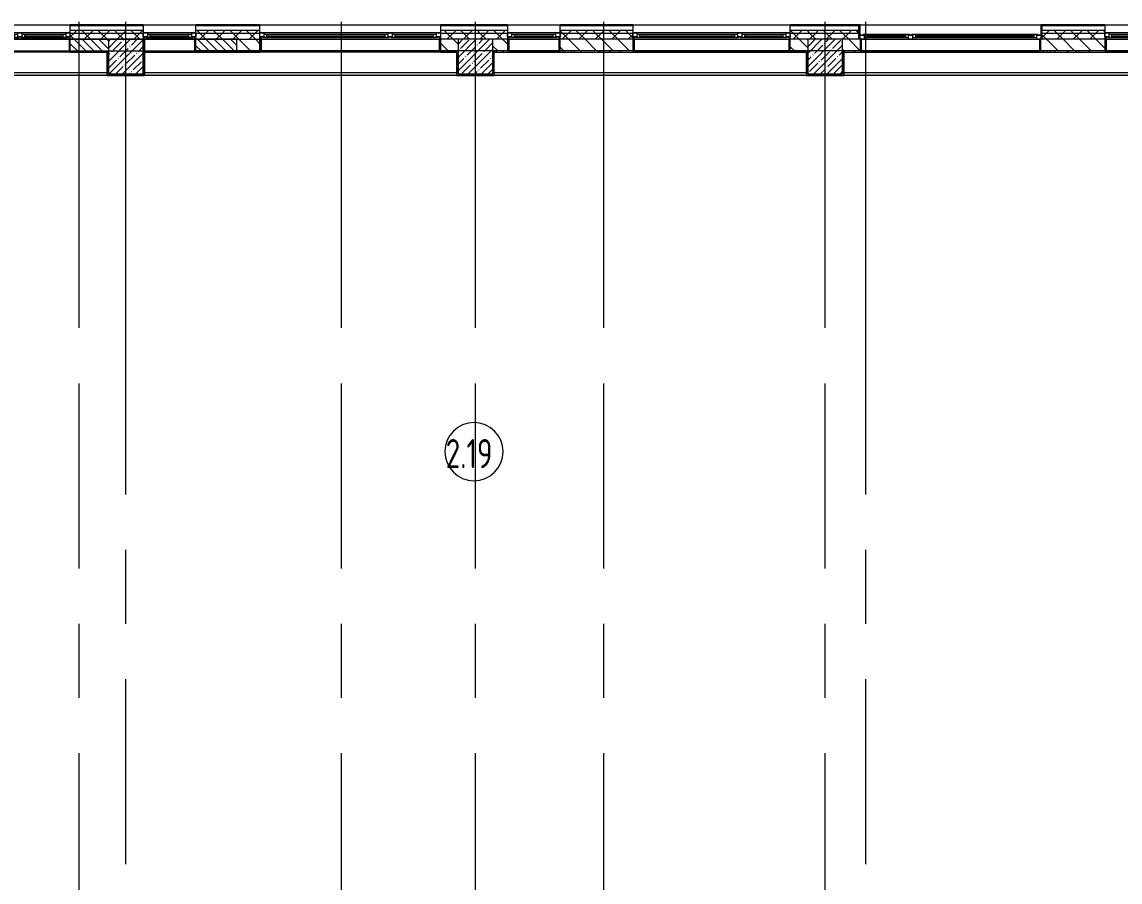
# Model space of a CAD drawing. Header units: millimetres. Extents: x -625 to 415037, y -3642 to 102118.
# Drawn here: x 195449 to 214292, y 12629 to 27397 of the extents above; entities that cross this region are included whole.
import ezdxf

# ---------------------------------------------------------------- set-up
doc = ezdxf.new("R2010")
doc.units = ezdxf.units.MM
doc.linetypes.add('Осевая', pattern=[6350, 1270, -952.5, 3175, -952.5])
for name, color, linetype, lineweight in [('A-AREA-IDEN', 7, 'Continuous', 9), ('A-GLAZ', 7, 'Continuous', 9), ('A-GLAZ-1', 7, 'Continuous', 5), ('A-WALL', 7, 'Continuous', 5), ('I-WALL', 7, 'Continuous', 5), ('S-COLS-1', 7, 'Continuous', 5), ('Оси', 7, 'Continuous', 9), ('Оси-2', 7, 'Осевая', 9)]:
    doc.layers.add(name, color=color, linetype=linetype, lineweight=lineweight)
doc.layers.add('A-AREA-PATT-2', color=7, linetype='Continuous', lineweight=5, true_color=0xcde0ef, transparency=1)
doc.layers.add('A-WALL-1', color=9, linetype='Continuous', lineweight=5, true_color=0x808080)
doc.layers.add('A-WALL-FNSH-1', color=9, linetype='Continuous', lineweight=5, true_color=0x808080)
doc.styles.add('СПДС', font='ГОСТ тип А.ttf', dxfattribs={"width": 0.9})
pattern_1 = [(45, (148772.12, -0.94), (-114.04925, 114.04925), []), (45, (148886.17, -0.94), (-114.04925, 114.04925), [201.612, -40.322, 6.706, -33.617])]
pattern_2 = [(45, (148772.12, -0.94), (-141.42136, 141.42136), []), (135, (148772.12, -0.94), (-141.42136, -141.42136), [])]
pattern_3 = [(0, (148772.123, -0.94), (243.84, 60.96), [20.117, -162.763, 20.117, -162.763, -975.36]), (0, (148772.123, -0.94), (243.84, 60.96), [-365.76, 20.117, -345.643, 20.117, -162.763, -426.72]), (0, (148772.123, -0.94), (243.84, 60.96), [-914.4, 20.117, -101.803, 20.117, -284.683]), (120, (148863.563, 29.54), (-174.71291, 180.691634), [20.117, -162.763, 20.117, -162.763, -975.36]), (120, (148863.563, 29.54), (-174.71291, 180.691634), [-365.76, 20.117, -345.643, 20.117, -162.763, -426.72]), (120, (148863.563, 29.54), (-174.71291, 180.691634), [-914.4, 20.117, -101.803, 20.117, -284.683]), (240, (148894.043, 151.46), (-69.12709, -241.651634), [20.117, -162.763, 20.117, -162.763, -975.36]), (240, (148894.043, 151.46), (-69.12709, -241.651634), [-365.76, 20.117, -345.643, 20.117, -162.763, -426.72]), (240, (148894.043, 151.46), (-69.12709, -241.651634), [-914.4, 20.117, -101.803, 20.117, -284.683])]

# ---------------------------------------------------------------- blocks, each defined once
blk = doc.blocks.new('120_Окно_СКБ_2Ст - 120_Окно_СКБ_2Ст 2700х2500 _мал створка справа_ 2-23206922-Объем проектирования 2 этажа')
at = {"layer": 'A-GLAZ'}
for p, q in [((-1350, -75), (-1350, -5)), ((-1350, -5), (-1280, -5)), ((-1280, -75), (-1350, -75)), ((-1280, -75), (-1300, -75)), ((-1300, -75), (-1300, -85)), ((-1300, -85), (470, -85)), ((470, -85), (-1300, -85)), ((-1280, -5), (-1280, -75)), ((450, -35), (-1280, -35)), ((-1280, -35), (-1280, -75)), ((-1230, -85), (-1230, -35)), ((400, -85), (400, -35)), ((450, -75), (450, -5)), ((450, -5), (520, -5)), ((450, -75), (450, -35)), ((520, -75), (450, -75)), ((470, -75), (450, -75)), ((470, -85), (470, -75)), ((520, -75), (500, -75)), ((500, -75), (500, -85)), ((500, -85), (1300, -85)), ((1300, -85), (500, -85)), ((520, -5), (520, -75)), ((1280, -35), (520, -35)), ((520, -35), (520, -75)), ((570, -85), (570, -35)), ((1230, -85), (1230, -35)), ((1280, -75), (1280, -5)), ((1280, -5), (1350, -5)), ((1280, -75), (1280, -35)), ((1350, -75), (1280, -75)), ((1300, -75), (1280, -75)), ((1300, -85), (1300, -75)), ((1350, -5), (1350, -75))]:
    blk.add_line(p, q, dxfattribs=at)
at = {"layer": 'A-GLAZ-1'}
for p, q in [((1350, -5), (-1350, -5)), ((-1330, -75), (-1302, -75)), ((-1230, -55), (400, -55)), ((400, -65), (-1230, -65)), ((470, -75), (500, -75)), ((570, -55), (1230, -55)), ((1230, -65), (570, -65)), ((1300, -75), (1330, -75))]:
    blk.add_line(p, q, dxfattribs=at)
blk = doc.blocks.new('120_Окно_СКБ_2Ст - 120_Окно_СКБ_2Ст 3100х2500 _мал_створка слева_ 2-19089248-Объем проектирования 2 этажа')
at = {"layer": 'A-GLAZ'}
for p, q in [((-1550, -75), (-1550, -5)), ((-1550, -5), (-1480, -5)), ((-1480, -75), (-1550, -75)), ((-1480, -75), (-1500, -75)), ((-1500, -75), (-1500, -85)), ((-1500, -85), (670, -85)), ((670, -85), (-1500, -85)), ((-1480, -5), (-1480, -75)), ((650, -35), (-1480, -35)), ((-1480, -35), (-1480, -75)), ((-1430, -85), (-1430, -35)), ((600, -85), (600, -35)), ((650, -75), (650, -5)), ((650, -5), (720, -5)), ((650, -75), (650, -35)), ((720, -75), (650, -75)), ((670, -75), (650, -75)), ((670, -85), (670, -75)), ((720, -75), (700, -75)), ((700, -75), (700, -85)), ((700, -85), (1500, -85)), ((1500, -85), (700, -85)), ((720, -5), (720, -75)), ((1480, -35), (720, -35)), ((720, -35), (720, -75)), ((770, -85), (770, -35)), ((1430, -85), (1430, -35)), ((1480, -75), (1480, -5)), ((1480, -5), (1550, -5)), ((1480, -75), (1480, -35)), ((1550, -75), (1480, -75)), ((1500, -75), (1480, -75)), ((1500, -85), (1500, -75)), ((1550, -5), (1550, -75))]:
    blk.add_line(p, q, dxfattribs=at)
at = {"layer": 'A-GLAZ-1'}
for p, q in [((1550, -5), (-1550, -5)), ((-1530, -75), (-1500, -75)), ((-1430, -55), (600, -55)), ((600, -65), (-1430, -65)), ((670, -75), (700, -75)), ((770, -55), (1430, -55)), ((1430, -65), (770, -65)), ((1500, -75), (1530, -75))]:
    blk.add_line(p, q, dxfattribs=at)
blk = doc.blocks.new('120_Окно_СКБ_1Ст - 120_Окно_СКБ_1Ст 900х2500_h_-19906774-Объем проектирования 2 этажа')
at = {"layer": 'A-GLAZ'}
for p, q in [((-450, -75), (-450, -5)), ((-450, -5), (-380, -5)), ((-380, -75), (-450, -75)), ((-380, -75), (-400, -75)), ((-400, -75), (-400, -85)), ((-400, -85), (400, -85)), ((400, -85), (-400, -85)), ((-380, -5), (-380, -75)), ((380, -35), (-380, -35)), ((-380, -35), (-380, -75)), ((-330, -85), (-330, -35)), ((330, -85), (330, -35)), ((380, -75), (380, -5)), ((380, -5), (450, -5)), ((380, -75), (380, -35)), ((450, -75), (380, -75)), ((400, -75), (380, -75)), ((400, -85), (400, -75)), ((450, -5), (450, -75))]:
    blk.add_line(p, q, dxfattribs=at)
at = {"layer": 'A-GLAZ-1'}
for p, q in [((450, -5), (-450, -5)), ((-430, -75), (-400, -75)), ((-330, -55), (330, -55)), ((330, -65), (-330, -65)), ((400, -75), (430, -75))]:
    blk.add_line(p, q, dxfattribs=at)
blk = doc.blocks.new('120_Окно_СКБ_2Ст - 120_Окно_СКБ_2Ст 3100х2500 _мал_створка слева_-22274797-Объем проектирования 2 этажа')
at = {"layer": 'A-GLAZ'}
for p, q in [((-1550, 45), (-1550, 115)), ((-1550, 115), (-1480, 115)), ((-1480, 45), (-1550, 45)), ((-1480, 45), (-1500, 45)), ((-1500, 45), (-1500, 35)), ((-1500, 35), (670, 35)), ((670, 35), (-1500, 35)), ((-1480, 115), (-1480, 45)), ((650, 85), (-1480, 85)), ((-1480, 85), (-1480, 45)), ((-1430, 35), (-1430, 85)), ((600, 35), (600, 85)), ((650, 45), (650, 115)), ((650, 115), (720, 115)), ((650, 45), (650, 85)), ((720, 45), (650, 45)), ((670, 45), (650, 45)), ((670, 35), (670, 45)), ((720, 45), (700, 45)), ((700, 45), (700, 35)), ((700, 35), (1500, 35)), ((1500, 35), (700, 35)), ((720, 115), (720, 45)), ((1480, 85), (720, 85)), ((720, 85), (720, 45)), ((770, 35), (770, 85)), ((1430, 35), (1430, 85)), ((1480, 45), (1480, 115)), ((1480, 115), (1550, 115)), ((1480, 45), (1480, 85)), ((1550, 45), (1480, 45)), ((1500, 45), (1480, 45)), ((1500, 35), (1500, 45)), ((1550, 115), (1550, 45))]:
    blk.add_line(p, q, dxfattribs=at)
at = {"layer": 'A-GLAZ-1'}
for p, q in [((-1550, 45), (-1500, 45)), ((1530, 115), (-1530, 115)), ((-1430, 65), (600, 65)), ((600, 55), (-1430, 55)), ((670, 45), (700, 45)), ((770, 65), (1430, 65)), ((1430, 55), (770, 55)), ((1500, 45), (1550, 45))]:
    blk.add_line(p, q, dxfattribs=at)
blk = doc.blocks.new('Марка_Помещения - Номер-25198446-Объем проектирования 2 этажа')
at = {"layer": 'A-AREA-IDEN'}
for start, end in [(360, 180), (180, 360)]:
    blk.add_arc((0, 0), 2.5, start, end, dxfattribs=at)

msp = doc.modelspace()

# ---------------------------------------------------------------- hatches: boundary and pattern name
at = {"layer": 'A-AREA-PATT-2'}
h = msp.add_hatch(color=256, dxfattribs=at)
h.paths.add_polyline_path([(209568, 26478), (214912, 26479), (214912, 26503), (209553, 26503), (209553, 26478), (209562, 26478)])
h.paths.add_polyline_path([(205727, 26478), (208912, 26480), (208911, 26503), (203553, 26503), (203552, 26479), (205721, 26478)])
h.paths.add_polyline_path([(197553, 26478), (202911, 26479), (202911, 26503), (197553, 26503), (197553, 26479)])
h.paths.add_polyline_path([(194055, 26479), (196912, 26479), (196912, 26504), (191553, 26504), (191553, 26479), (193694, 26479)])
at = {"layer": 'A-WALL'}
h = msp.add_hatch(dxfattribs=at)
h.set_pattern_fill('FP_24', color=256, style=0, pattern_type=2)
h.set_pattern_definition(pattern_2)
h.paths.add_polyline_path([(233083, 27199), (241932, 27199), (241932, 27249), (229122, 27249), (229122, 27199), (232972, 27199)])
h.paths.add_polyline_path([(226462, 27199), (226622, 27199), (226622, 27249), (225112, 27249), (225112, 27199), (226442, 27199)])
h.paths.add_polyline_path([(222281, 27199), (223012, 27199), (223012, 27249), (217632, 27249), (217632, 27199), (221880, 27199)])
h.paths.add_polyline_path([(214032, 27199), (214032, 27249), (212952, 27249), (212952, 27199), (213930, 27199)])
h.paths.add_polyline_path([(214932, 27199), (216732, 27199), (216732, 27249), (214932, 27249)])
h.paths.add_polyline_path([(209812, 27199), (209812, 27249), (208632, 27249), (208632, 27199), (209594, 27199)])
h.paths.add_polyline_path([(203553, 27199), (203782, 27199), (203782, 27249), (202632, 27249), (202632, 27199), (203552, 27199)])
h.paths.add_polyline_path([(204682, 27199), (205932, 27199), (205932, 27249), (204682, 27249)])
h.paths.add_polyline_path([(199476, 27199), (199532, 27199), (199532, 27249), (198432, 27249), (198432, 27199), (199137, 27199)])
h.paths.add_polyline_path([(197532, 27199), (197532, 27199), (197532, 27249), (196279, 27249), (196279, 27199), (197307, 27199)])
h.paths.add_polyline_path([(192971, 27199), (193179, 27199), (193179, 27249), (190782, 27249), (190782, 27199), (191553, 27199)])
h = msp.add_hatch(dxfattribs=at)
h.set_pattern_fill('FP_24', color=256, style=0, pattern_type=2)
h.set_pattern_definition(pattern_2)
h.paths.add_polyline_path([(241394, 27099), (241832, 27099), (241832, 27199), (229122, 27199), (229122, 27099), (240671, 27099)])
h.paths.add_polyline_path([(226022, 27099), (226622, 27099), (226622, 27199), (225112, 27199), (225112, 27099), (225522, 27099)])
h.paths.add_polyline_path([(208932, 27099), (209812, 27099), (209812, 27199), (208632, 27199), (208632, 27099), (208912, 27099)])
h.paths.add_polyline_path([(205633, 27099), (205932, 27099), (205932, 27199), (204682, 27199), (204682, 27099), (205257, 27099)])
h.paths.add_polyline_path([(212952, 27099), (214032, 27099), (214032, 27199), (212952, 27199), (212952, 27169)])
h.paths.add_polyline_path([(214932, 27099), (216732, 27099), (216732, 27199), (214932, 27199), (214932, 27100)])
h.paths.add_polyline_path([(203782, 27099), (203782, 27199), (202632, 27199), (202632, 27099), (203553, 27099)])
h.paths.add_polyline_path([(190932, 27099), (193179, 27099), (193179, 27199), (190832, 27199), (190832, 27099)])
h.paths.add_polyline_path([(196279, 27099), (197532, 27099), (197532, 27199), (196279, 27199), (196279, 27139)])
h.paths.add_polyline_path([(222812, 27099), (223012, 27099), (223012, 27199), (217632, 27199), (217632, 27099), (222603, 27099)])
h.paths.add_polyline_path([(198432, 27099), (199532, 27099), (199532, 27199), (198432, 27199)])
h = msp.add_hatch(dxfattribs=at)
h.set_pattern_fill('FP_2', color=256, style=0, pattern_type=2)
h.set_pattern_definition([(135, (148772.12, -0.94), (-70.71068, -70.71068), [])])
h.paths.add_polyline_path([(191553, 26899), (193179, 26899), (193179, 27099), (191532, 27099), (191532, 26899), (191552, 26899)])
h.paths.add_polyline_path([(199137, 26899), (199137, 27099), (198432, 27099), (198432, 26899), (198753, 26899)])
h.paths.add_polyline_path([(196932, 26899), (196932, 27099), (196279, 27099), (196279, 26899)])
h.paths.add_polyline_path([(197532, 26899), (197532, 26899), (197532, 27099)])
at = {"layer": 'I-WALL'}
h = msp.add_hatch(dxfattribs=at)
h.set_pattern_fill('FP_191', color=256, style=0, pattern_type=2)
h.set_pattern_definition(pattern_3)
h.paths.add_polyline_path([(196279, 26899), (196279, 27139), (196259, 27139), (196259, 26899)])
h = msp.add_hatch(dxfattribs=at)
h.set_pattern_fill('FP_191', color=256, style=0, pattern_type=2)
h.set_pattern_definition(pattern_3)
h.paths.add_polyline_path([(197532, 26899), (197552, 26899), (197552, 27139), (197532, 27139), (197532, 27099)])
h = msp.add_hatch(dxfattribs=at)
h.set_pattern_fill('FP_191', color=256, style=0, pattern_type=2)
h.set_pattern_definition(pattern_3)
h.paths.add_polyline_path([(198412, 26899), (198432, 26899), (198432, 27139), (198412, 27139), (198412, 26902)])
h = msp.add_hatch(dxfattribs=at)
h.set_pattern_fill('FP_191', color=256, style=0, pattern_type=2)
h.set_pattern_definition(pattern_3)
h.paths.add_polyline_path([(199552, 26899), (199552, 27139), (199532, 27139), (199532, 26899)])
h = msp.add_hatch(dxfattribs=at)
h.set_pattern_fill('FP_191', color=256, style=0, pattern_type=2)
h.set_pattern_definition(pattern_3)
h.paths.add_polyline_path([(202632, 26899), (202632, 27139), (202612, 27139), (202612, 26899)])
h = msp.add_hatch(dxfattribs=at)
h.set_pattern_fill('FP_191', color=256, style=0, pattern_type=2)
h.set_pattern_definition(pattern_3)
h.paths.add_polyline_path([(203802, 26899), (203802, 27139), (203782, 27139), (203782, 26899)])
h = msp.add_hatch(dxfattribs=at)
h.set_pattern_fill('FP_191', color=256, style=0, pattern_type=2)
h.set_pattern_definition(pattern_3)
h.paths.add_polyline_path([(204682, 26899), (204682, 27139), (204662, 27139), (204662, 26899)])
h = msp.add_hatch(dxfattribs=at)
h.set_pattern_fill('FP_191', color=256, style=0, pattern_type=2)
h.set_pattern_definition(pattern_3)
h.paths.add_polyline_path([(205952, 26899), (205952, 27139), (205932, 27139), (205932, 26899)])
h = msp.add_hatch(dxfattribs=at)
h.set_pattern_fill('FP_191', color=256, style=0, pattern_type=2)
h.set_pattern_definition(pattern_3)
h.paths.add_polyline_path([(208627, 26899), (208632, 26900), (208632, 27139), (208612, 27139), (208612, 26899)])
h = msp.add_hatch(dxfattribs=at)
h.set_pattern_fill('FP_23', color=256, style=0, pattern_type=2)
h.set_pattern_definition([(135, (148772.12, -0.94), (-141.42136, -141.42136), [])])
h.paths.add_polyline_path([(221669, 26899), (222312, 26899), (222312, 27099), (219582, 27099), (219582, 26899), (221519, 26899)])
h.paths.add_polyline_path([(208632, 26899), (208932, 26899), (208932, 27099), (208632, 27099), (208632, 26900)])
h.paths.add_polyline_path([(205257, 26899), (205932, 26899), (205932, 27099), (204682, 27099), (204682, 26899)])
h.paths.add_polyline_path([(232842, 26899), (232972, 26899), (232972, 27099), (229922, 27099), (229922, 26899), (232798, 26899)])
h.paths.add_polyline_path([(209553, 26899), (209832, 26899), (209832, 27099), (209532, 27099), (209532, 26899), (209552, 26899)])
h.paths.add_polyline_path([(212932, 26899), (214032, 26899), (214032, 27099), (212932, 27099), (212932, 27018)])
h.paths.add_polyline_path([(215532, 26899), (216732, 26899), (216732, 27099), (215532, 27099)])
h.paths.add_polyline_path([(217632, 26899), (219082, 26899), (219082, 27099), (217632, 27099), (217632, 27031)])
h.paths.add_polyline_path([(229401, 26899), (229422, 26899), (229422, 27099), (229122, 27099), (229122, 26899)])
h.paths.add_polyline_path([(203552, 26899), (203782, 26899), (203782, 27099), (203532, 27099), (203532, 26899)])
h.paths.add_polyline_path([(226442, 26899), (226622, 26899), (226622, 27099), (226022, 27099), (226022, 26899), (226362, 26899)])
h.paths.add_polyline_path([(199476, 26899), (199532, 26899), (199532, 27099), (199137, 27099), (199137, 26899)])
h.paths.add_polyline_path([(225522, 26899), (225522, 27099), (225112, 27099), (225112, 26899), (225494, 26899)])
h.paths.add_polyline_path([(202632, 26899), (202932, 26899), (202932, 27099), (202632, 27099), (202632, 27015)])
h.paths.add_polyline_path([(223012, 26899), (223012, 27099), (222812, 27099), (222812, 26899), (222832, 26899)])
h = msp.add_hatch(dxfattribs=at)
h.set_pattern_fill('FP_191', color=256, style=0, pattern_type=2)
h.set_pattern_definition(pattern_3)
h.paths.add_polyline_path([(209852, 26899), (209852, 27099), (209832, 27099), (209832, 26899)])
h = msp.add_hatch(dxfattribs=at)
h.set_pattern_fill('FP_191', color=256, style=0, pattern_type=2)
h.set_pattern_definition(pattern_3)
h.paths.add_polyline_path([(212912, 26899), (212932, 26899), (212932, 27099), (212912, 27099), (212912, 27017)])
h = msp.add_hatch(dxfattribs=at)
h.set_pattern_fill('FP_191', color=256, style=0, pattern_type=2)
h.set_pattern_definition(pattern_3)
h.paths.add_polyline_path([(192971, 26879), (193179, 26879), (193179, 26899), (191552, 26899), (191553, 26879)])
h.paths.add_polyline_path([(196932, 26879), (196932, 26899), (196279, 26899), (196279, 26879)])
h = msp.add_hatch(dxfattribs=at)
h.set_pattern_fill('FP_191', color=256, style=0, pattern_type=2)
h.set_pattern_definition(pattern_3)
h.paths.add_polyline_path([(196932, 26499), (196932, 26879), (196912, 26878), (196912, 26499)])
h = msp.add_hatch(dxfattribs=at)
h.set_pattern_fill('FP_191', color=256, style=0, pattern_type=2)
h.set_pattern_definition(pattern_3)
h.paths.add_polyline_path([(197532, 26484), (197552, 26484), (197552, 26879), (197532, 26879), (197532, 26499)])
h = msp.add_hatch(dxfattribs=at)
h.set_pattern_fill('FP_191', color=256, style=0, pattern_type=2)
h.set_pattern_definition(pattern_3)
h.paths.add_polyline_path([(198432, 26879), (199532, 26879), (199532, 26899), (198432, 26899)])
h.paths.add_polyline_path([(202912, 26879), (202911, 26899), (202632, 26899), (202632, 26879), (202912, 26879)])
h = msp.add_hatch(dxfattribs=at)
h.set_pattern_fill('FP_191', color=256, style=0, pattern_type=2)
h.set_pattern_definition(pattern_3)
h.paths.add_polyline_path([(202912, 26499), (202932, 26499), (202932, 26899), (202912, 26878), (202912, 26500)])
h.paths.add_polyline_path([(202912, 26879), (202932, 26899), (202912, 26899)])
h = msp.add_hatch(dxfattribs=at)
h.set_pattern_fill('FP_191', color=256, style=0, pattern_type=2)
h.set_pattern_definition(pattern_3)
h.paths.add_polyline_path([(205980, 26879), (208912, 26880), (208911, 26899), (203532, 26899), (203532, 26879), (205932, 26879)])
h = msp.add_hatch(dxfattribs=at)
h.set_pattern_fill('FP_191', color=256, style=0, pattern_type=2)
h.set_pattern_definition(pattern_3)
h.paths.add_polyline_path([(203532, 26499), (203552, 26499), (203552, 26879), (203532, 26879), (203532, 26528)])
h = msp.add_hatch(dxfattribs=at)
h.set_pattern_fill('FP_191', color=256, style=0, pattern_type=2)
h.set_pattern_definition(pattern_3)
h.paths.add_polyline_path([(208911, 26479), (208932, 26479), (208932, 26899), (208912, 26878), (208911, 26499)])
h.paths.add_polyline_path([(208912, 26879), (208932, 26899), (208912, 26899), (208912, 26880)])
h = msp.add_hatch(dxfattribs=at)
h.set_pattern_fill('FP_191', color=256, style=0, pattern_type=2)
h.set_pattern_definition(pattern_3)
h.paths.add_polyline_path([(211762, 26879), (214912, 26879), (214912, 26899), (209532, 26899), (209532, 26879), (211039, 26879)])
h = msp.add_hatch(dxfattribs=at)
h.set_pattern_fill('FP_191', color=256, style=0, pattern_type=2)
h.set_pattern_definition(pattern_3)
h.paths.add_polyline_path([(209532, 26479), (209552, 26479), (209552, 26879), (209532, 26879), (209532, 26499)])
h = msp.add_hatch(dxfattribs=at)
h.set_pattern_fill('FP_191', color=256, style=0, pattern_type=2)
h.set_pattern_definition(pattern_3)
h.paths.add_polyline_path([(197519, 26479), (197532, 26479), (197532, 26499), (196912, 26499), (196912, 26479), (197501, 26479)])
h = msp.add_hatch(dxfattribs=at)
h.set_pattern_fill('FP_191', color=256, style=0, pattern_type=2)
h.set_pattern_definition(pattern_3)
h.paths.add_polyline_path([(203532, 26478), (203552, 26479), (203552, 26499), (202912, 26499), (202912, 26479), (203529, 26479)])
h = msp.add_hatch(dxfattribs=at)
h.set_pattern_fill('FP_191', color=256, style=0, pattern_type=2)
h.set_pattern_definition(pattern_3)
h.paths.add_polyline_path([(208932, 26479), (209532, 26479), (209532, 26499), (208932, 26499)])
at = {"layer": 'S-COLS-1'}
h = msp.add_hatch(dxfattribs=at)
h.set_pattern_fill('FP_1', color=256, style=0, pattern_type=2)
h.set_pattern_definition(pattern_1)
h.paths.add_polyline_path([(197307, 26499), (197532, 26499), (197532, 27099), (196932, 27099), (196932, 26499)])
h = msp.add_hatch(dxfattribs=at)
h.set_pattern_fill('FP_1', color=256, style=0, pattern_type=2)
h.set_pattern_definition(pattern_1)
h.paths.add_polyline_path([(203089, 26499), (203532, 26499), (203532, 27099), (202932, 27099), (202932, 26499)])
h = msp.add_hatch(dxfattribs=at)
h.set_pattern_fill('FP_1', color=256, style=0, pattern_type=2)
h.set_pattern_definition(pattern_1)
h.paths.add_polyline_path([(209532, 26499), (209532, 27099), (208932, 27099), (208932, 26499)])

# ---------------------------------------------------------------- linework, layer by layer
at = {"layer": 'A-WALL'}
for p, q in [((193179, 27349), (196279, 27349)), ((197532, 27329), (196279, 27329)), ((197532, 27349), (198432, 27349)), ((199532, 27329), (198432, 27329)), ((199532, 27349), (202632, 27349)), ((203782, 27329), (202632, 27329)), ((203782, 27349), (204682, 27349)), ((205932, 27329), (204682, 27329)), ((205932, 27349), (208632, 27349)), ((209812, 27329), (208632, 27329)), ((209812, 27099), (209812, 27329)), ((209832, 27349), (212932, 27349)), ((212952, 27329), (212952, 27099)), ((214032, 27329), (212952, 27329)), ((214032, 27349), (214932, 27349)), ((197532, 27249), (196279, 27249)), ((197532, 27199), (196279, 27199)), ((199532, 27249), (198432, 27249)), ((199532, 27199), (198432, 27199)), ((203782, 27249), (202632, 27249)), ((203782, 27199), (202632, 27199)), ((205932, 27249), (204682, 27249)), ((205932, 27199), (204682, 27199)), ((209812, 27249), (208632, 27249)), ((209812, 27199), (208632, 27199)), ((214032, 27249), (212952, 27249)), ((214032, 27199), (212952, 27199)), ((196259, 27099), (193199, 27099)), ((197532, 27099), (196279, 27099)), ((196279, 27099), (197532, 27099)), ((198412, 27099), (197552, 27099)), ((199137, 27099), (198432, 27099)), ((198432, 27099), (199532, 27099)), ((199137, 26899), (199137, 27099)), ((203782, 27099), (202632, 27099)), ((205932, 27099), (204682, 27099)), ((209832, 27099), (208632, 27099)), ((214032, 27099), (212932, 27099)), ((202912, 26899), (202632, 26899)), ((203552, 26499), (203552, 26879)), ((208912, 26505), (208912, 26879)), ((202912, 26479), (203526, 26479)), ((203526, 26479), (203526, 26478)), ((203552, 26499), (203553, 26499)), ((208912, 26505), (208911, 26505)), ((208932, 26479), (208932, 26478))]:
    msp.add_line(p, q, dxfattribs=at)
at = {"layer": 'A-WALL-1'}
for p, q in [((196279, 26879), (196279, 27329)), ((197532, 27329), (197532, 26899)), ((198432, 26879), (198432, 27329)), ((199532, 26879), (199532, 27329)), ((202632, 27329), (202632, 26879)), ((203782, 27329), (203782, 26899)), ((204682, 26899), (204682, 27329)), ((205932, 27329), (205932, 26899)), ((208632, 26899), (208632, 27329)), ((214032, 27329), (214032, 26899)), ((196279, 27139), (196259, 27139)), ((196259, 27139), (196259, 26899)), ((197552, 27139), (197532, 27139)), ((198432, 27139), (198412, 27139)), ((198412, 27139), (198412, 26899)), ((199552, 27139), (199532, 27139)), ((202632, 27139), (202612, 27139)), ((202612, 27139), (202612, 26899)), ((203802, 27139), (203782, 27139)), ((204682, 27139), (204662, 27139)), ((204662, 27139), (204662, 26899)), ((205952, 27139), (205932, 27139)), ((208632, 27139), (208612, 27139)), ((208612, 27139), (208612, 26899)), ((214052, 27139), (214032, 27139)), ((209852, 27099), (209832, 27099)), ((209832, 27099), (209832, 26899)), ((212932, 27099), (212912, 27099)), ((212912, 27099), (212912, 26899)), ((212932, 26899), (212932, 27099)), ((196259, 26899), (197552, 26899)), ((196932, 26879), (196912, 26879)), ((196912, 26879), (196912, 26859)), ((196932, 26499), (196932, 26899)), ((197532, 26879), (197532, 26484)), ((197552, 26879), (197532, 26879)), ((197532, 26869), (197532, 26499)), ((197552, 26869), (197532, 26869)), ((197552, 26899), (197552, 26899)), ((198412, 26899), (199137, 26899)), ((199532, 26899), (198432, 26899)), ((198432, 26879), (199532, 26879)), ((199532, 26899), (199552, 26899)), ((199552, 26899), (199552, 26899)), ((202612, 26899), (202632, 26899)), ((202632, 26879), (202912, 26879)), ((214932, 26899), (202912, 26899)), ((202912, 26879), (202912, 26878)), ((202932, 26499), (202932, 26899)), ((203532, 26899), (203532, 26499)), ((203552, 26879), (208632, 26879)), ((203782, 26899), (203802, 26899)), ((203802, 26899), (203802, 26899)), ((204662, 26899), (204682, 26899)), ((205932, 26899), (205952, 26899)), ((205952, 26899), (205952, 26899)), ((208612, 26899), (208632, 26899)), ((208932, 26499), (208932, 26899)), ((209532, 26899), (209532, 26499)), ((209552, 26879), (214912, 26879)), ((209832, 26899), (209852, 26899)), ((209852, 26899), (209852, 26899)), ((212912, 26899), (212932, 26899)), ((214032, 26899), (214052, 26899)), ((214052, 26899), (214052, 26899)), ((196912, 26479), (197532, 26479)), ((197532, 26499), (196932, 26499)), ((197532, 26489), (197552, 26489)), ((197532, 26479), (197532, 26489)), ((197532, 26484), (197552, 26484)), ((203532, 26499), (202932, 26499)), ((203532, 26478), (203552, 26478)), ((203553, 26479), (203553, 26499)), ((208911, 26499), (208911, 26479)), ((208912, 26478), (208932, 26478)), ((209532, 26499), (208932, 26499)), ((208932, 26479), (209552, 26479))]:
    msp.add_line(p, q, dxfattribs=at)
at = {"layer": 'A-WALL-FNSH-1'}
for p, q in [((197532, 27349), (196279, 27349)), ((196279, 27349), (196279, 27329)), ((197532, 27329), (197532, 27349)), ((199532, 27349), (198432, 27349)), ((198432, 27349), (198432, 27329)), ((199532, 27329), (199532, 27349)), ((203782, 27349), (202632, 27349)), ((202632, 27349), (202632, 27329)), ((203782, 27329), (203782, 27349)), ((205932, 27349), (204682, 27349)), ((204682, 27349), (204682, 27329)), ((205932, 27329), (205932, 27349)), ((209832, 27349), (208632, 27349)), ((208632, 27349), (208632, 27329)), ((209832, 27099), (209832, 27349)), ((214032, 27349), (212932, 27349)), ((212932, 27349), (212932, 27099)), ((214032, 27329), (214032, 27349)), ((196259, 27139), (196258, 27139)), ((196258, 27139), (196258, 26899)), ((197553, 27139), (197552, 27139)), ((197552, 27139), (197552, 26899)), ((197553, 26899), (197553, 27139)), ((198412, 27139), (198411, 27139)), ((198411, 27139), (198411, 26899)), ((199553, 27139), (199552, 27139)), ((199552, 27139), (199552, 26899)), ((199553, 26899), (199553, 27139)), ((202612, 27139), (202611, 27139)), ((202611, 27139), (202611, 26899)), ((203803, 27139), (203802, 27139)), ((203802, 27139), (203802, 26899)), ((203803, 26899), (203803, 27139)), ((204662, 27139), (204661, 27139)), ((204661, 27139), (204661, 26899)), ((205953, 27139), (205952, 27139)), ((205952, 27139), (205952, 26899)), ((205953, 26899), (205953, 27139)), ((208612, 27139), (208611, 27139)), ((208611, 27139), (208611, 26899)), ((214053, 27139), (214052, 27139)), ((214052, 27139), (214052, 26899)), ((214053, 26899), (214053, 27139)), ((209853, 27099), (209852, 27099)), ((209852, 27099), (209852, 26899)), ((209853, 26899), (209853, 27099)), ((212912, 27099), (212911, 27099)), ((212911, 27099), (212911, 26899)), ((196258, 26899), (196259, 26899)), ((196912, 26879), (196279, 26879)), ((196279, 26879), (196279, 26878)), ((196279, 26878), (196912, 26878)), ((196911, 26859), (196911, 26478)), ((196912, 26859), (196911, 26859)), ((196912, 26479), (196912, 26859)), ((197553, 26899), (197552, 26899)), ((197552, 26899), (197552, 26479)), ((197552, 26899), (197553, 26899)), ((197553, 26869), (197552, 26869)), ((197552, 26869), (197552, 26479)), ((197553, 26528), (197553, 26899)), ((197553, 26479), (197553, 26869)), ((198411, 26899), (198412, 26899)), ((199532, 26879), (198432, 26879)), ((198432, 26879), (198432, 26878)), ((198432, 26878), (199532, 26878)), ((199532, 26878), (199532, 26879)), ((199552, 26899), (199553, 26899)), ((202611, 26899), (202612, 26899)), ((202912, 26879), (202632, 26879)), ((202632, 26879), (202632, 26878)), ((202632, 26878), (202911, 26878)), ((202911, 26878), (202911, 26528)), ((202912, 26479), (202912, 26878)), ((203552, 26899), (203552, 26879)), ((203553, 26879), (203553, 26899)), ((203553, 26499), (203553, 26878)), ((203553, 26878), (203782, 26878)), ((203782, 26878), (203782, 26879)), ((203802, 26899), (203803, 26899)), ((204661, 26899), (204662, 26899)), ((204682, 26879), (204682, 26878)), ((204682, 26878), (205932, 26878)), ((205753, 26878), (205753, 26879)), ((205932, 26878), (205932, 26879)), ((205952, 26899), (205953, 26899)), ((208611, 26899), (208612, 26899)), ((208912, 26879), (208632, 26879)), ((208632, 26879), (208632, 26878)), ((208632, 26878), (208911, 26878)), ((208911, 26878), (208911, 26499)), ((209552, 26899), (209552, 26479)), ((209553, 26879), (209553, 26899)), ((209553, 26528), (209553, 26878)), ((209553, 26878), (209832, 26878)), ((209832, 26878), (209832, 26879)), ((212911, 26899), (212912, 26899)), ((212932, 26879), (212932, 26878)), ((212932, 26878), (214032, 26878)), ((214032, 26878), (214032, 26879)), ((196911, 26478), (197553, 26478)), ((197552, 26479), (197532, 26479)), ((202911, 26478), (203532, 26478)), ((203553, 26478), (203553, 26479)), ((208911, 26479), (208911, 26478)), ((208911, 26478), (208912, 26478)), ((208932, 26478), (209553, 26478))]:
    msp.add_line(p, q, dxfattribs=at)
at = {"layer": 'I-WALL'}
for p, q in [((193199, 27099), (196259, 27099)), ((197552, 27099), (198412, 27099)), ((199552, 27099), (202612, 27099)), ((203802, 27099), (204662, 27099)), ((205952, 27099), (208612, 27099)), ((209852, 27099), (212912, 27099)), ((214052, 27099), (214912, 27099)), ((196279, 26879), (193179, 26879)), ((196279, 26878), (193179, 26878)), ((193199, 26899), (196258, 26899)), ((197532, 26879), (197532, 26899)), ((198432, 26879), (197552, 26879)), ((197552, 26879), (198432, 26879)), ((198432, 26878), (197552, 26878)), ((197553, 26899), (198412, 26899)), ((202632, 26879), (199532, 26879)), ((202632, 26879), (199532, 26879)), ((202632, 26878), (199532, 26878)), ((202612, 26899), (199553, 26899)), ((204682, 26878), (203782, 26878)), ((208632, 26878), (205932, 26878)), ((212932, 26878), (209832, 26878)), ((214912, 26878), (214032, 26878)), ((191553, 26529), (196912, 26529)), ((196912, 26479), (191553, 26479)), ((197553, 26528), (202911, 26528)), ((197553, 26528), (197553, 26478)), ((202911, 26478), (197553, 26478)), ((202911, 26478), (202911, 26528)), ((203552, 26528), (208912, 26528)), ((208912, 26478), (203552, 26478)), ((209553, 26528), (214912, 26528)), ((209553, 26528), (209553, 26478)), ((214933, 26478), (209553, 26478))]:
    msp.add_line(p, q, dxfattribs=at)
at = {"layer": 'S-COLS-1'}
for p, q in [((197532, 27099), (196932, 27099)), ((196932, 27099), (196932, 26499)), ((197532, 26499), (197532, 27099)), ((203532, 27099), (202932, 27099)), ((202932, 27099), (202932, 26499)), ((203532, 26499), (203532, 27099)), ((209532, 27099), (208932, 27099)), ((208932, 27099), (208932, 26499)), ((209532, 26499), (209532, 27099)), ((196932, 26499), (197532, 26499)), ((202932, 26499), (203532, 26499)), ((208932, 26499), (209532, 26499))]:
    msp.add_line(p, q, dxfattribs=at)
at = {"layer": 'Оси'}
for p, q in [((196432, 22397), (196432, 27397)), ((197232, 22397), (197232, 27397)), ((200932, 22397), (200932, 27397)), ((203232, 22397), (203232, 27397)), ((205432, 22397), (205432, 27397)), ((209232, 22397), (209232, 27397)), ((209932, 22397), (209932, 27397))]:
    msp.add_line(p, q, dxfattribs=at)
at = {"layer": 'Оси-2'}
for p, q in [((196432, 3094), (196432, 22398)), ((196432, 3093), (196432, 22397)), ((197232, 4364), (197232, 22398)), ((197232, 4363), (197232, 22397)), ((200932, 3094), (200932, 22398)), ((200932, 3093), (200932, 22397)), ((203232, 3094), (203232, 22398)), ((203232, 3093), (203232, 22397)), ((205432, 3094), (205432, 22398)), ((205432, 3093), (205432, 22397)), ((209232, 3094), (209232, 22398)), ((209232, 3093), (209232, 22397)), ((209932, 4364), (209932, 22398)), ((209932, 4363), (209932, 22397))]:
    msp.add_line(p, q, dxfattribs=at)

# ---------------------------------------------------------------- block references
at = {"layer": 'A-AREA-IDEN', "xscale": 199.9999999999999, "yscale": 199.9999999999999, "zscale": 199.9999999999999}
msp.add_blockref('Марка_Помещения - Номер-25198446-Объем проектирования 2 этажа', (203206, 20019), dxfattribs=at)
at = {"layer": 'A-GLAZ', "color": 3}
for name, p in [('120_Окно_СКБ_2Ст - 120_Окно_СКБ_2Ст 3100х2500 _мал_створка слева_ 2-19089248-Объем проектирования 2 этажа', (194729, 27214)), ('120_Окно_СКБ_1Ст - 120_Окно_СКБ_1Ст 900х2500_h_-19906774-Объем проектирования 2 этажа', (197982, 27214)), ('120_Окно_СКБ_2Ст - 120_Окно_СКБ_2Ст 3100х2500 _мал_створка слева_ 2-19089248-Объем проектирования 2 этажа', (201082, 27214)), ('120_Окно_СКБ_1Ст - 120_Окно_СКБ_1Ст 900х2500_h_-19906774-Объем проектирования 2 этажа', (204232, 27214)), ('120_Окно_СКБ_2Ст - 120_Окно_СКБ_2Ст 2700х2500 _мал створка справа_ 2-23206922-Объем проектирования 2 этажа', (207282, 27214)), ('120_Окно_СКБ_1Ст - 120_Окно_СКБ_1Ст 900х2500_h_-19906774-Объем проектирования 2 этажа', (214482, 27214))]:
    msp.add_blockref(name, p, dxfattribs=at)
at = {"layer": 'A-GLAZ', "color": 3, "rotation": 180}
msp.add_blockref('120_Окно_СКБ_2Ст - 120_Окно_СКБ_2Ст 3100х2500 _мал_створка слева_-22274797-Объем проектирования 2 этажа', (211382, 27214), dxfattribs=at)

# ---------------------------------------------------------------- texts
at = {"layer": 'A-AREA-IDEN', "insert": (202722, 20236), "char_height": 500, "width": 1212.15, "attachment_point": 1, "style": 'СПДС'}
msp.add_mtext('2.19', dxfattribs=at)

doc.saveas('drawing.dxf')
